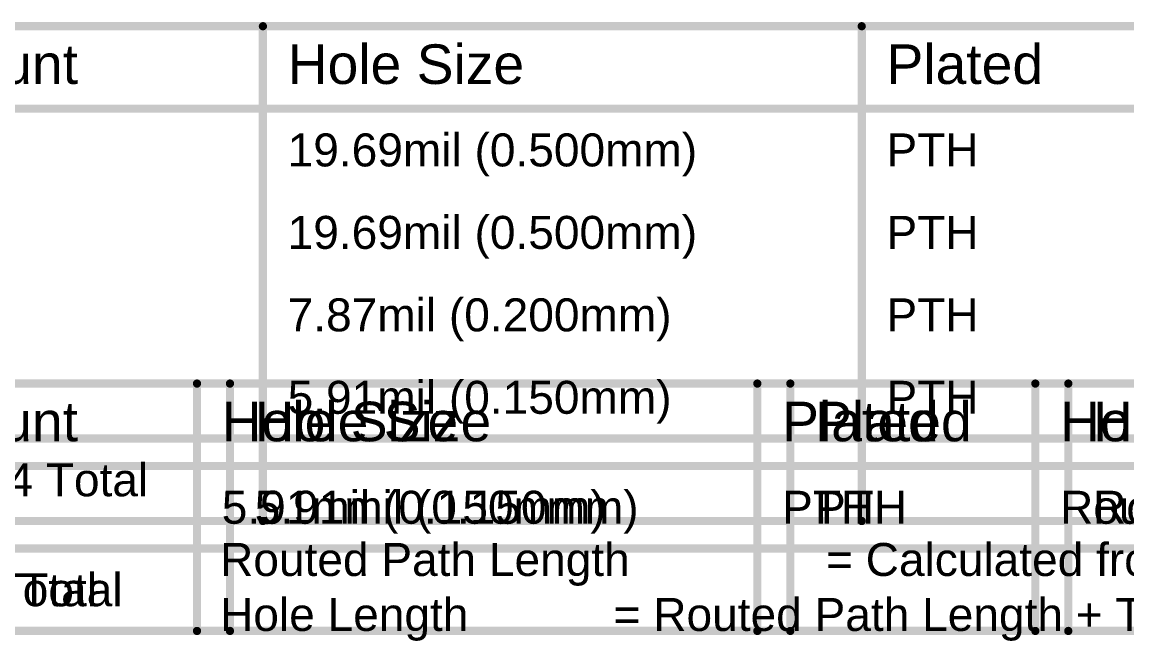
# Model space of a CAD drawing. Header units: inches. Extents: x -6 to 284, y -12 to 154.
# Drawn here: x 32.2 to 83.3, y 39.6 to 68.2 of the extents above; entities that cross this region are included whole.
import ezdxf

# ---------------------------------------------------------------- set-up
doc = ezdxf.new("R2010")
doc.units = ezdxf.units.IN
doc.layers.add('Drill Drawing', color=1, linetype='Continuous')
doc.styles.add('Arial', font='', dxfattribs={"height": 0.2})
doc.styles.get('Arial').set_extended_font_data('Arial')

msp = doc.modelspace()

# ---------------------------------------------------------------- linework, layer by layer
at = {"layer": 'Drill Drawing'}
for points in [[(12.823, 67.962, 0.381, 0.381, 0), (284.122, 67.962, 0.381, 0.381, 0)], [(43.321, 45.102, 0.381, 0.381, 0), (43.321, 67.962, 0.381, 0.381, 0)], [(70.999, 45.102, 0.381, 0.381, 0), (70.999, 67.962, 0.381, 0.381, 0)], [(12.823, 64.152, 0.381, 0.381, 0), (284.122, 64.152, 0.381, 0.381, 0)], [(12.823, 51.453, 0.381, 0.381, 0), (276.25, 51.453, 0.381, 0.381, 0)], [(12.823, 51.453, 0.381, 0.381, 0), (273.457, 51.453, 0.381, 0.381, 0)], [(40.274, 40.023, 0.381, 0.381, 0), (40.274, 51.453, 0.381, 0.381, 0)], [(41.798, 40.023, 0.381, 0.381, 0), (41.798, 51.453, 0.381, 0.381, 0)], [(66.175, 40.023, 0.381, 0.381, 0), (66.175, 51.453, 0.381, 0.381, 0)], [(67.698, 40.023, 0.381, 0.381, 0), (67.698, 51.453, 0.381, 0.381, 0)], [(79.024, 40.023, 0.381, 0.381, 0), (79.024, 51.453, 0.381, 0.381, 0)], [(80.547, 40.023, 0.381, 0.381, 0), (80.547, 51.453, 0.381, 0.381, 0)], [(12.823, 48.912, 0.381, 0.381, 0), (284.122, 48.912, 0.381, 0.381, 0)], [(12.823, 47.643, 0.381, 0.381, 0), (276.25, 47.643, 0.381, 0.381, 0)], [(12.823, 47.643, 0.381, 0.381, 0), (273.457, 47.643, 0.381, 0.381, 0)], [(12.823, 45.102, 0.381, 0.381, 0), (284.122, 45.102, 0.381, 0.381, 0)], [(12.823, 43.833, 0.381, 0.381, 0), (276.25, 43.833, 0.381, 0.381, 0)], [(12.823, 43.833, 0.381, 0.381, 0), (273.457, 43.833, 0.381, 0.381, 0)], [(12.823, 40.023, 0.381, 0.381, 0), (276.25, 40.023, 0.381, 0.381, 0)], [(12.823, 40.023, 0.381, 0.381, 0), (273.457, 40.023, 0.381, 0.381, 0)]]:
    msp.add_lwpolyline(points, format="xyseb", dxfattribs=at)
for points in [[(43.226, 67.962, 0.191, 0.191, 1), (43.416, 67.962, 0.191, 0.191, 1)], [(70.904, 67.962, 0.191, 0.191, 1), (71.094, 67.962, 0.191, 0.191, 1)], [(40.179, 51.453, 0.191, 0.191, 1), (40.369, 51.453, 0.191, 0.191, 1)], [(41.702, 51.453, 0.191, 0.191, 1), (41.893, 51.453, 0.191, 0.191, 1)], [(66.079, 51.453, 0.191, 0.191, 1), (66.27, 51.453, 0.191, 0.191, 1)], [(67.603, 51.453, 0.191, 0.191, 1), (67.793, 51.453, 0.191, 0.191, 1)], [(78.929, 51.453, 0.191, 0.191, 1), (79.119, 51.453, 0.191, 0.191, 1)], [(80.452, 51.453, 0.191, 0.191, 1), (80.643, 51.453, 0.191, 0.191, 1)], [(43.226, 45.102, 0.191, 0.191, 1), (43.416, 45.102, 0.191, 0.191, 1)], [(70.904, 45.102, 0.191, 0.191, 1), (71.094, 45.102, 0.191, 0.191, 1)], [(40.179, 40.023, 0.191, 0.191, 1), (40.369, 40.023, 0.191, 0.191, 1)], [(41.702, 40.023, 0.191, 0.191, 1), (41.893, 40.023, 0.191, 0.191, 1)], [(66.079, 40.023, 0.191, 0.191, 1), (66.27, 40.023, 0.191, 0.191, 1)], [(67.603, 40.023, 0.191, 0.191, 1), (67.793, 40.023, 0.191, 0.191, 1)], [(78.929, 40.023, 0.191, 0.191, 1), (79.119, 40.023, 0.191, 0.191, 1)], [(80.452, 40.023, 0.191, 0.191, 1), (80.643, 40.023, 0.191, 0.191, 1)]]:
    msp.add_lwpolyline(points, format="xyseb", close=True, dxfattribs=at)

# ---------------------------------------------------------------- texts
at = {"layer": 'Drill Drawing', "style": 'Arial'}
for s, height, p in [('Count', 1.8288, (27.959, 65.295)), ('Hole Size', 1.8288, (44.464, 65.295)), ('Plated', 1.8288, (72.142, 65.295)), ('19.69mil (0.500mm)', 1.524, (44.464, 61.485)), ('PTH', 1.524, (72.142, 61.485)), ('19.69mil (0.500mm)', 1.524, (44.464, 57.675)), ('PTH', 1.524, (72.142, 57.675)), ('7.87mil (0.200mm)', 1.524, (44.464, 53.865)), ('PTH', 1.524, (72.142, 53.865)), ('5.91mil (0.150mm)', 1.524, (44.464, 50.055)), ('PTH', 1.524, (72.142, 50.055)), ('Count', 1.8288, (27.959, 48.786)), ('Count', 1.8288, (27.959, 48.786)), ('Hole Size', 1.8288, (41.417, 48.786)), ('Hole Size', 1.8288, (42.941, 48.786)), ('Plated', 1.8288, (67.318, 48.786)), ('Plated', 1.8288, (68.841, 48.786)), ('Hole Type', 1.8288, (80.167, 48.786)), ('Hole Type', 1.8288, (81.69, 48.786)), ('1004 Total', 1.524, (27.959, 46.245)), ('5.91mil (0.150mm)', 1.524, (41.417, 44.976)), ('5.91mil (0.150mm)', 1.524, (42.941, 44.976)), ('PTH', 1.524, (67.318, 44.976)), ('PTH', 1.524, (68.841, 44.976)), ('Round', 1.524, (80.167, 44.976)), ('Round', 1.524, (81.69, 44.976)), ('Routed Path Length', 1.524, (41.34, 42.563)), ('= Calculated from tool start centre position to tool end centre position.', 1.524, (69.347, 42.563)), ('41 Total', 1.524, (27.959, 41.166)), ('138 Total', 1.524, (27.959, 41.166)), ('Hole Length', 1.524, (41.34, 40.023)), (' = Routed Path Length + Tool Size = Slot length as defined in the PCB layout', 1.524, (58.937, 40.023))]:
    msp.add_text(s, height=height, dxfattribs=at).set_placement(p)

doc.saveas('drawing.dxf')
